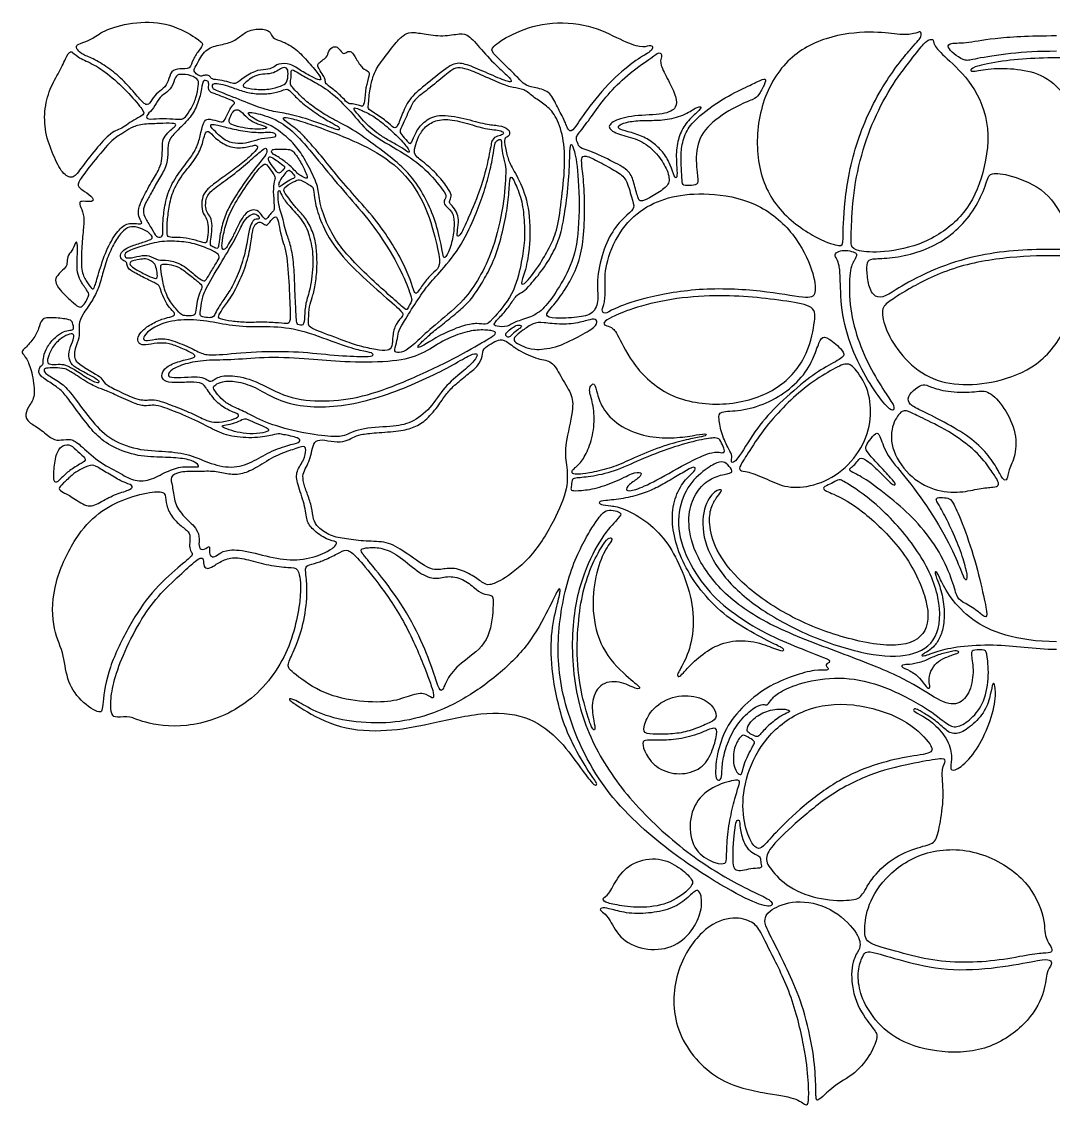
# Model space of a CAD drawing. Header units: millimetres. Extents: x -143 to 143, y -143 to 143.
# Drawn here: x -58.7 to 7, y 74.2 to 143.2 of the extents above; entities that cross this region are included whole.
import ezdxf

# ---------------------------------------------------------------- set-up
doc = ezdxf.new("R2010")
doc.units = ezdxf.units.MM
doc.header["$MEASUREMENT"] = 0
doc.layers.add('Default', color=18, linetype='Continuous')

msp = doc.modelspace()

# ---------------------------------------------------------------- linework, layer by layer
at = {"layer": 'Default', "color": 5}
for points in [[(-55.134, 141.42), (-55.059, 141.321), (-54.842, 141.114), (-54.075, 140.842), (-53.082, 140.211), (-52.182, 139.447), (-51.277, 138.386), (-50.75, 137.804), (-50.502, 138.068), (-50.153, 138.649), (-49.664, 138.944), (-49.339, 139.409), (-49.223, 140.106), (-48.641, 140.238), (-47.95, 140.159), (-47.829, 140.808), (-47.356, 141.463), (-47.101, 141.767), (-47.398, 142.07), (-49.222, 143.143), (-51.405, 143.247), (-53.43, 142.729), (-54.18, 142.107), (-54.863, 141.863), (-55.29, 141.71), (-55.208, 141.519), (-55.134, 141.42)], [(-22.667, 137.622), (-22.256, 138.174), (-21.09, 139.58), (-19.46, 140.87), (-18.557, 141.33), (-18.465, 141.634), (-18.695, 141.744), (-19.22, 141.523), (-20.491, 142.021), (-22.479, 143.071), (-25.315, 143.255), (-27.617, 142.408), (-28.833, 141.551), (-28.768, 141.275), (-27.848, 140.4), (-27.026, 139.576), (-26.705, 139.187), (-26.15, 139.033), (-25.033, 138.808), (-24.674, 137.912), (-24.113, 136.96), (-23.872, 136.168), (-23.554, 136.267), (-23.078, 137.07), (-22.667, 137.622)], [(-47.644, 139.953), (-47.582, 139.882), (-47.386, 139.744), (-47.207, 139.744), (-46.976, 139.851), (-46.663, 139.736), (-46.64, 139.534), (-46.098, 139.505), (-45.471, 139.356), (-45.114, 139.209), (-44.769, 139.483), (-43.851, 140.133), (-43.104, 140.155), (-42.691, 140.264), (-42.417, 140.546), (-41.57, 140.576), (-40.909, 140.056), (-40.043, 139.612), (-39.609, 139.422), (-39.663, 139.742), (-40.422, 140.608), (-41.234, 141.519), (-42.089, 141.966), (-42.691, 142.118), (-42.817, 142.435), (-43.039, 142.752), (-44.053, 142.758), (-44.699, 142.378), (-45.237, 141.903), (-46.155, 141.726), (-47.042, 141.491), (-47.57, 140.432), (-47.763, 140.17), (-47.707, 140.024), (-47.644, 139.953)], [(-34.934, 141.771), (-35.184, 141.469), (-35.932, 140.533), (-36.305, 139.864), (-36.492, 139.017), (-36.578, 138.569), (-36.592, 137.968), (-36.69, 137.676), (-36.332, 137.452), (-35.425, 136.87), (-34.968, 136.376), (-34.775, 136.497), (-34.474, 137.34), (-33.988, 138.412), (-32.937, 139.202), (-31.405, 140.517), (-30.721, 140.628), (-29.733, 140.242), (-28.269, 139.595), (-27.414, 139.26), (-27.577, 139.625), (-28.187, 140.13), (-29.339, 141.304), (-30.216, 142.397), (-30.751, 142.486), (-31.851, 142.248), (-33.152, 142.434), (-33.932, 142.598), (-34.43, 142.345), (-34.683, 142.073), (-34.934, 141.771)], [(-2.039, 141.512), (-2.436, 141.055), (-3.726, 139.527), (-5.656, 135.638), (-6.372, 131.533), (-6.372, 129.05), (-6.456, 128.894), (-7.799, 129.194), (-10.658, 131.118), (-11.97, 134.002), (-11.839, 137.711), (-10.216, 140.809), (-7.503, 142.333), (-4.498, 142.641), (-2.827, 142.356), (-1.775, 142.418), (-1.428, 142.665), (-1.342, 142.269), (-1.641, 141.969), (-2.039, 141.512)], [(-39.254, 141.035), (-39.313, 140.926), (-39.484, 140.806), (-39.79, 140.576), (-39.878, 140.442), (-39.778, 140.209), (-39.471, 139.756), (-39.365, 139.519), (-39.372, 139.261), (-38.983, 139.024), (-38.159, 138.299), (-37.958, 137.981), (-37.639, 137.988), (-37.257, 137.91), (-36.975, 137.768), (-36.861, 138.069), (-36.811, 139.017), (-36.542, 139.836), (-36.581, 140.065), (-36.985, 140.192), (-37.416, 140.865), (-37.718, 141.393), (-37.989, 141.284), (-38.251, 141.113), (-38.463, 141.497), (-38.748, 141.686), (-39.13, 141.463), (-39.195, 141.145), (-39.254, 141.035)], [(-1.684, 141.259), (-1.985, 140.883), (-2.883, 139.771), (-4.16, 137.659), (-5.164, 135.098), (-5.776, 132.255), (-5.853, 129.766), (-5.92, 128.895), (-5.558, 128.6), (-3.923, 128.466), (-1.176, 128.989), (1.276, 130.704), (2.509, 133.065), (3.112, 136.507), (1.919, 139.363), (0.056, 140.987), (-0.677, 141.786), (-0.589, 142.153), (-1.08, 142.028), (-1.384, 141.636), (-1.684, 141.259)], [(-54.93, 133.866), (-54.683, 134.202), (-53.955, 135.182), (-53.085, 136.063), (-52.734, 136.287), (-52.327, 136.404), (-51.953, 136.708), (-51.438, 137.012), (-50.9, 137.293), (-50.909, 137.504), (-51.815, 138.608), (-53.12, 139.863), (-54.232, 140.57), (-55.213, 140.961), (-55.522, 141.394), (-55.797, 141.153), (-56.209, 140.144), (-56.861, 139.128), (-57.278, 137.716), (-57.245, 136.153), (-56.702, 134.7), (-56.124, 133.499), (-55.439, 133.169), (-55.178, 133.531), (-54.93, 133.866)], [(-18.64, 140.895), (-18.945, 140.677), (-19.98, 139.963), (-21.266, 138.735), (-22.245, 137.432), (-22.992, 136.353), (-23.461, 135.859), (-23.295, 135.513), (-23.173, 135.152), (-22.646, 135.066), (-20.915, 134.254), (-19.944, 133.694), (-19.718, 132.986), (-19.434, 131.909), (-19.314, 131.732), (-18.783, 131.938), (-17.791, 132.54), (-17.345, 133.021), (-17.646, 133.973), (-18.316, 134.925), (-19.286, 135.721), (-20.557, 135.969), (-21.453, 136.408), (-21.099, 136.904), (-19.769, 137.271), (-17.686, 137.271), (-16.957, 137.731), (-16.971, 138.38), (-17.502, 139.463), (-18.078, 140.551), (-17.954, 140.904), (-17.917, 141.18), (-18.146, 141.271), (-18.334, 141.113), (-18.64, 140.895)], [(4.016, 140.726), (4.691, 140.811), (6.05, 140.9), (8.428, 140.934), (10.296, 140.821), (11.882, 140.628), (12.924, 140.311), (12.561, 140.141), (10.897, 140.255), (9.289, 139.649), (8.802, 138.273), (8.96, 137.197), (9.017, 136.518), (8.575, 136.597), (8.131, 138.145), (6.673, 139.745), (4.95, 140.216), (3.162, 140.277), (1.837, 140.005), (1.668, 140.107), (1.999, 140.392), (3.341, 140.642), (4.016, 140.726)], [(-44.361, 139.411), (-44.26, 139.494), (-43.988, 139.697), (-43.49, 139.886), (-42.931, 139.867), (-42.399, 140.052), (-42.162, 140.289), (-41.792, 140.304), (-41.712, 139.962), (-41.792, 139.274), (-42.148, 139.132), (-42.94, 138.881), (-43.903, 138.89), (-44.648, 139.047), (-44.591, 139.199), (-44.461, 139.328), (-44.361, 139.411)], [(-41.204, 138.754), (-41.054, 138.6), (-40.665, 138.197), (-39.844, 137.581), (-38.951, 137.026), (-37.684, 136.414), (-36.078, 135.265), (-34.521, 134.051), (-33.67, 133.145), (-32.845, 131.776), (-32.279, 130.317), (-31.904, 128.716), (-31.862, 128.114), (-31.643, 128.229), (-31.228, 129.296), (-31.153, 130.214), (-31.165, 131.02), (-31.683, 131.452), (-31.874, 131.748), (-31.632, 132.048), (-31.741, 132.365), (-32.997, 133.891), (-34.45, 134.923), (-36.624, 136.078), (-37.5, 137.242), (-38.969, 138.751), (-40.054, 139.374), (-40.848, 139.792), (-41.482, 140.209), (-41.553, 140.093), (-41.523, 139.713), (-41.6, 139.366), (-41.563, 139.119), (-41.353, 138.907), (-41.204, 138.754)], [(-34.409, 136.721), (-34.281, 136.998), (-33.892, 137.883), (-33.644, 138.309), (-32.756, 138.948), (-31.5, 139.998), (-31.073, 140.304), (-30.505, 140.254), (-29.774, 139.984), (-28.133, 139.238), (-27.395, 138.99), (-26.699, 138.94), (-26.166, 138.457), (-25.428, 137.956), (-24.774, 137.445), (-24.22, 136.096), (-24.053, 134.311), (-24.294, 132.004), (-24.564, 129.948), (-25.025, 128.953), (-25.615, 127.852), (-26.65, 126.442), (-26.972, 126.471), (-26.665, 127.178), (-26.331, 128.634), (-26.295, 131.172), (-26.922, 133.042), (-27.597, 134.105), (-27.798, 134.706), (-27.99, 135.662), (-27.906, 135.846), (-27.586, 135.938), (-27.628, 136.375), (-28.302, 136.63), (-29.087, 136.646), (-30.489, 137.064), (-32.217, 137.381), (-33.135, 136.822), (-33.619, 136.187), (-33.883, 135.431), (-34.026, 135.431), (-34.464, 135.977), (-34.665, 136.222), (-34.538, 136.444), (-34.409, 136.721)], [(-50.445, 132.326), (-50.31, 132.572), (-50.006, 133.162), (-49.467, 133.973), (-49.388, 134.755), (-49.42, 135.552), (-49.02, 136.079), (-48.078, 136.962), (-47.557, 137.718), (-47.253, 138.794), (-47.184, 139.479), (-46.998, 139.468), (-46.801, 139.426), (-46.785, 139.202), (-46.828, 138.776), (-46.466, 138.643), (-45.581, 138.308), (-45.011, 138.053), (-45.325, 137.856), (-45.591, 137.387), (-45.794, 136.818), (-46.033, 136.828), (-46.778, 137.041), (-47.071, 136.988), (-47.289, 136.16), (-47.478, 135.322), (-47.91, 134.569), (-48.517, 133.865), (-49.361, 132.58), (-49.632, 131.294), (-49.732, 130.344), (-49.694, 129.711), (-49.764, 129.489), (-50.153, 129.473), (-50.381, 129.986), (-50.854, 130.694), (-51.015, 131.17), (-50.816, 131.684), (-50.58, 132.079), (-50.445, 132.326)], [(-47.456, 139.102), (-47.485, 138.915), (-47.576, 138.357), (-47.903, 137.675), (-48.303, 137.084), (-48.53, 136.97), (-49.235, 137.048), (-50.187, 137.041), (-50.81, 136.973), (-50.741, 137.301), (-50.287, 137.678), (-50.005, 138.351), (-49.565, 138.628), (-49.114, 139.018), (-48.915, 139.744), (-48.663, 139.896), (-47.879, 139.816), (-47.404, 139.478), (-47.428, 139.288), (-47.456, 139.102)], [(-12.59, 139.031), (-12.975, 138.848), (-14.107, 138.315), (-15.817, 137.013), (-16.438, 136.201), (-16.716, 135.108), (-16.705, 134.225), (-16.629, 133.012), (-16.618, 132.763), (-16.008, 132.774), (-15.573, 132.861), (-15.683, 133.413), (-15.82, 135.306), (-15.034, 136.678), (-13.136, 137.886), (-12.028, 138.276), (-11.778, 138.474), (-11.374, 139.231), (-11.241, 139.672), (-11.793, 139.415), (-12.204, 139.215), (-12.59, 139.031)], [(-46.094, 138.748), (-45.764, 138.617), (-44.569, 138.15), (-43.288, 137.616), (-42.282, 137.431), (-41.13, 137.227), (-39.303, 136.59), (-38.581, 136.3), (-38.476, 136.327), (-38.45, 136.485), (-38.734, 136.653), (-39.629, 137.143), (-40.645, 137.864), (-41.396, 138.548), (-41.747, 138.991), (-42.068, 138.828), (-42.864, 138.615), (-43.774, 138.597), (-44.626, 138.763), (-45.478, 139.099), (-46.035, 139.255), (-46.48, 139.288), (-46.554, 139.187), (-46.548, 138.934), (-46.424, 138.879), (-46.094, 138.748)], [(-45.222, 136.62), (-45.071, 136.566), (-44.617, 136.45), (-43.973, 136.369), (-43.468, 136.369), (-43.052, 136.421), (-43.144, 136.561), (-43.641, 136.66), (-44.359, 137.047), (-44.753, 137.574), (-45.077, 137.647), (-45.306, 137.445), (-45.482, 136.995), (-45.519, 136.775), (-45.372, 136.674), (-45.222, 136.62)], [(-41.087, 135.078), (-40.869, 134.788), (-40.505, 134.158), (-39.79, 132.75), (-39.798, 131.913), (-39.325, 130.398), (-38.6, 129.113), (-37.823, 128.208), (-36.575, 126.927), (-35.316, 125.829), (-34.274, 124.87), (-34.147, 124.859), (-34.008, 125.192), (-33.83, 125.442), (-33.869, 125.647), (-34.445, 127.23), (-35.681, 129.409), (-37.244, 131.381), (-38.785, 133.097), (-40.418, 135.144), (-41.641, 136.476), (-42.762, 137.104), (-43.366, 137.27), (-43.979, 137.445), (-44.301, 137.448), (-44.27, 137.31), (-43.965, 137.063), (-43.485, 136.817), (-42.895, 136.676), (-41.812, 135.901), (-41.305, 135.369), (-41.087, 135.078)], [(-37.041, 137.03), (-36.892, 136.868), (-36.597, 136.551), (-36.084, 136.122), (-35.519, 135.753), (-34.753, 135.341), (-34.21, 134.989), (-34.023, 134.84), (-33.986, 135.036), (-34.555, 135.721), (-35.627, 136.7), (-36.349, 137.25), (-37.049, 137.562), (-37.611, 137.812), (-37.494, 137.523), (-37.191, 137.192), (-37.041, 137.03)], [(-18.419, 135.441), (-18.199, 135.264), (-17.801, 134.863), (-17.347, 134.087), (-17.137, 133.265), (-16.941, 133.223), (-16.967, 133.859), (-17.052, 135.067), (-16.793, 136.1), (-16.289, 136.926), (-15.432, 137.643), (-15.405, 137.832), (-15.723, 137.778), (-16.505, 137.228), (-17.788, 136.932), (-18.788, 136.928), (-19.864, 136.903), (-20.725, 136.662), (-20.73, 136.366), (-20.162, 136.239), (-19.119, 135.924), (-18.638, 135.618), (-18.419, 135.441)], [(-49.053, 136.445), (-49.153, 136.36), (-49.417, 136.149), (-49.738, 135.721), (-49.738, 135.265), (-49.76, 134.467), (-49.883, 133.905), (-50.344, 133.17), (-51.006, 131.978), (-51.285, 131.29), (-51.285, 130.808), (-51.033, 130.425), (-51.059, 130.347), (-51.306, 130.336), (-52.025, 130.43), (-52.664, 129.833), (-53.332, 128.7), (-53.83, 127.127), (-54.082, 126.186), (-54.248, 126.16), (-54.611, 126.721), (-54.927, 127.292), (-54.899, 128.809), (-54.781, 129.975), (-54.693, 130.784), (-54.958, 131.433), (-55.059, 131.728), (-54.84, 131.805), (-54.161, 131.709), (-54.102, 131.985), (-54.734, 132.428), (-55.135, 132.694), (-55.123, 133.018), (-54.238, 134.175), (-52.818, 135.863), (-52.252, 136.086), (-51.776, 136.468), (-51.077, 136.702), (-49.933, 136.721), (-49.025, 136.765), (-48.821, 136.657), (-48.954, 136.529), (-49.053, 136.445)], [(-46.369, 136.212), (-46.242, 136.085), (-45.968, 135.811), (-45.472, 135.503), (-44.763, 135.418), (-44.125, 135.536), (-43.478, 135.782), (-42.589, 135.811), (-42.495, 135.948), (-42.622, 136.184), (-43, 136.174), (-44.007, 136.141), (-45.235, 136.363), (-46.109, 136.6), (-46.606, 136.718), (-46.733, 136.576), (-46.497, 136.34), (-46.369, 136.212)], [(-40.361, 135.507), (-40.124, 135.235), (-39.589, 134.624), (-38.323, 133.042), (-37.222, 131.827), (-35.865, 130.249), (-34.944, 128.807), (-34.333, 127.735), (-33.81, 126.424), (-33.666, 125.838), (-33.464, 125.977), (-33.007, 126.703), (-32.416, 127.323), (-32.007, 127.626), (-32.179, 128.733), (-32.862, 131.435), (-34.358, 133.771), (-36.637, 135.279), (-39.218, 136.293), (-40.526, 136.76), (-41.654, 137.093), (-42.13, 137.146), (-41.961, 136.893), (-41.012, 136.26), (-40.599, 135.78), (-40.361, 135.507)], [(-33.055, 134.216), (-32.867, 134.064), (-32.301, 133.579), (-31.522, 132.597), (-31.303, 132.168), (-31.415, 131.851), (-31.499, 131.678), (-31.219, 131.431), (-30.916, 130.972), (-30.855, 130.482), (-30.972, 129.736), (-30.977, 129.516), (-30.743, 129.596), (-30.324, 130.561), (-29.374, 132.721), (-28.839, 135.072), (-28.774, 135.749), (-28.394, 135.935), (-28.014, 136.012), (-27.993, 136.211), (-28.36, 136.316), (-28.888, 136.349), (-29.437, 136.452), (-30.846, 136.909), (-32.024, 137.051), (-32.867, 136.693), (-33.384, 136.046), (-33.624, 135.372), (-33.756, 134.82), (-33.428, 134.493), (-33.243, 134.369), (-33.055, 134.216)], [(-46.486, 132.857), (-46.252, 133.038), (-45.627, 133.495), (-44.711, 134.146), (-43.898, 134.885), (-43.605, 135.247), (-43.791, 135.41), (-44.465, 135.155), (-45.543, 135.187), (-46.432, 135.825), (-46.836, 136.336), (-47.059, 136.104), (-47.208, 135.258), (-47.71, 134.329), (-48.597, 133.345), (-49.176, 132.221), (-49.373, 131.105), (-49.456, 130.193), (-49.448, 129.61), (-49.327, 129.447), (-48.627, 129.504), (-47.832, 129.372), (-47.063, 129.099), (-46.904, 129.133), (-46.817, 129.807), (-46.844, 130.488), (-47.014, 130.81), (-47.268, 131.23), (-47.221, 131.99), (-47.028, 132.412), (-46.719, 132.677), (-46.486, 132.857)], [(-28.689, 134.642), (-28.745, 134.335), (-28.913, 133.506), (-29.366, 132.005), (-29.853, 130.75), (-30.781, 128.754), (-32.198, 127.104), (-32.906, 126.364), (-33.649, 125.249), (-34.493, 123.904), (-34.729, 123.444), (-34.768, 122.929), (-34.992, 122.268), (-34.841, 122.1), (-34.252, 122.212), (-33.496, 122.867), (-32.543, 123.792), (-30.582, 125.358), (-29.677, 126.676), (-28.773, 128.363), (-28.02, 131.203), (-27.85, 133.653), (-27.869, 134.058), (-28.105, 134.857), (-28.154, 135.429), (-28.144, 135.722), (-28.261, 135.732), (-28.506, 135.615), (-28.579, 135.346), (-28.634, 134.949), (-28.689, 134.642)], [(-24.1, 131.153), (-24.19, 130.562), (-24.362, 129.656), (-24.768, 128.622), (-25.484, 127.441), (-26.365, 126.397), (-26.754, 125.99), (-27.168, 125.868), (-27.546, 125.211), (-28.124, 124.511), (-28.698, 123.951), (-28.52, 123.811), (-27.711, 123.75), (-27.346, 124.127), (-26.268, 124.359), (-25.398, 124.937), (-24.625, 126.063), (-23.551, 127.841), (-23.148, 130.196), (-23.232, 133.768), (-23.551, 135.271), (-23.752, 135.526), (-23.797, 134.843), (-23.825, 133.203), (-24.011, 131.744), (-24.1, 131.153)], [(-46.107, 129.371), (-46.069, 129.624), (-45.941, 130.368), (-45.57, 131.302), (-45.136, 132.028), (-44.287, 133.32), (-43.354, 134.489), (-43.043, 134.837), (-43.105, 135.226), (-43.313, 135.112), (-44.014, 134.489), (-45.129, 133.529), (-46.297, 132.714), (-46.956, 132.17), (-47.011, 131.455), (-46.918, 131.079), (-46.649, 130.769), (-46.552, 130.283), (-46.635, 129.433), (-46.726, 129), (-46.567, 128.886), (-46.238, 128.735), (-46.17, 128.849), (-46.145, 129.117), (-46.107, 129.371)], [(-42.282, 133.582), (-42.214, 133.61), (-42.033, 133.792), (-41.931, 133.913), (-41.992, 134.043), (-42.508, 134.401), (-42.947, 134.693), (-43.016, 134.462), (-42.939, 134.279), (-42.541, 133.763), (-42.439, 133.621), (-42.35, 133.553), (-42.282, 133.582)], [(-42.365, 134.598), (-42.193, 134.491), (-41.781, 134.202), (-41.281, 133.722), (-41.131, 133.511), (-40.834, 133.348), (-40.509, 133.186), (-40.501, 133.365), (-40.761, 133.974), (-41.249, 134.779), (-41.505, 135.043), (-41.777, 135.104), (-42.447, 135.104), (-42.752, 135.083), (-42.772, 134.994), (-42.813, 134.839), (-42.537, 134.704), (-42.365, 134.598)], [(-22.994, 133.831), (-22.957, 133.482), (-22.84, 132.411), (-22.843, 130.315), (-23.008, 128.528), (-23.47, 127.18), (-24.305, 125.809), (-25, 124.943), (-25.426, 124.482), (-24.858, 124.29), (-23.247, 124.376), (-22.268, 124.567), (-21.914, 125.489), (-22.126, 126.625), (-21.726, 128.597), (-20.986, 130.094), (-20.075, 130.986), (-19.61, 131.354), (-19.852, 131.935), (-20.171, 133.273), (-20.771, 133.643), (-21.921, 134.293), (-22.886, 134.783), (-23.064, 134.507), (-23.031, 134.181), (-22.994, 133.831)], [(-45.524, 129.062), (-45.449, 129.191), (-45.248, 129.524), (-44.929, 130.234), (-44.537, 130.955), (-44.047, 131.288), (-43.591, 131.165), (-43.376, 130.837), (-43.204, 130.577), (-43.018, 130.724), (-42.847, 131.018), (-42.641, 131.141), (-42.602, 131.371), (-42.709, 132.464), (-42.628, 133.062), (-42.515, 133.318), (-42.746, 133.614), (-43.116, 134.215), (-43.387, 134.107), (-44.027, 133.308), (-44.963, 131.939), (-45.609, 130.729), (-45.865, 129.636), (-45.988, 128.866), (-45.876, 128.664), (-45.697, 128.754), (-45.599, 128.934), (-45.524, 129.062)], [(-42.191, 133.195), (-42.12, 133.31), (-41.952, 133.537), (-41.708, 133.773), (-41.586, 133.704), (-41.241, 133.367), (-41.33, 133.265), (-41.716, 133.102), (-42.155, 132.81), (-42.297, 132.656), (-42.378, 132.846), (-42.262, 133.079), (-42.191, 133.195)], [(-41.781, 132.081), (-41.675, 131.937), (-41.401, 131.558), (-40.958, 131.089), (-40.436, 130.474), (-40.019, 129.474), (-39.907, 128.579), (-39.875, 127.543), (-39.992, 126.408), (-40.204, 125.585), (-40.398, 125.159), (-40.43, 124.178), (-40.454, 123.853), (-40.265, 123.684), (-38.165, 122.892), (-37.201, 122.543), (-36.092, 122.321), (-35.35, 122.226), (-35.077, 122.524), (-35.09, 123.171), (-34.919, 123.982), (-34.336, 124.521), (-34.488, 124.787), (-35.989, 126.06), (-37.954, 127.854), (-39.218, 129.476), (-39.846, 130.965), (-40.102, 132.099), (-40.091, 132.659), (-40.327, 132.788), (-41, 133.192), (-41.179, 133.125), (-41.992, 132.704), (-42.037, 132.424), (-41.887, 132.226), (-41.781, 132.081)], [(-29, 127.271), (-29.191, 126.902), (-29.566, 126.262), (-30.218, 125.335), (-30.949, 124.713), (-31.911, 123.93), (-32.679, 123.331), (-33.194, 122.844), (-33.53, 122.507), (-33.424, 122.435), (-33.043, 122.642), (-31.922, 123.342), (-30.439, 123.93), (-29.682, 124.02), (-29.122, 123.919), (-28.898, 124.042), (-27.311, 125.864), (-26.886, 127.833), (-26.654, 129.089), (-26.681, 130.593), (-26.839, 131.926), (-27.333, 133.078), (-27.546, 133.443), (-27.625, 133.066), (-27.71, 131.696), (-27.951, 130.312), (-28.42, 128.475), (-28.809, 127.64), (-29, 127.271)], [(-2.646, 126.377), (-2.123, 126.683), (-0.533, 127.524), (2.106, 128.348), (4.47, 128.656), (6.852, 128.753), (8.627, 128.617), (8.317, 129.099), (7.881, 130.281), (6.679, 132.509), (4.19, 133.507), (2.951, 133.622), (2.837, 133.197), (2.26, 131.658), (1.295, 130.323), (0.024, 129.249), (-1.442, 128.552), (-3.14, 128.153), (-4.427, 128.132), (-4.856, 128.039), (-4.88, 127.453), (-4.786, 126.392), (-4.373, 125.596), (-3.671, 125.69), (-3.169, 126.072), (-2.646, 126.377)], [(-42.091, 130.751), (-42.037, 130.553), (-41.943, 130.063), (-41.783, 129.571), (-41.483, 128.708), (-41.336, 127.442), (-41.302, 125.993), (-41.239, 124.931), (-41.208, 124.168), (-41.177, 123.918), (-40.727, 123.806), (-40.689, 124.381), (-40.645, 125.306), (-40.32, 126.099), (-40.093, 127.903), (-40.26, 129.282), (-40.681, 130.476), (-41.623, 131.404), (-42.117, 132.066), (-42.28, 132.53), (-42.383, 132.414), (-42.383, 131.905), (-42.267, 131.248), (-42.145, 130.948), (-42.091, 130.751)], [(-17.25, 132.05), (-17.924, 131.893), (-19.13, 131.418), (-20.707, 129.877), (-21.588, 127.646), (-21.531, 126.198), (-21.546, 125.297), (-21.813, 124.823), (-21.569, 124.556), (-21.11, 124.892), (-19.33, 125.579), (-15.624, 126.302), (-11.45, 126.115), (-8.588, 125.536), (-8.063, 125.776), (-8.227, 127.251), (-9.39, 129.744), (-11.868, 131.836), (-15.085, 132.36), (-16.576, 132.207), (-17.25, 132.05)], [(-46.267, 124.837), (-46.181, 124.996), (-45.927, 125.419), (-45.354, 126.183), (-44.838, 127.289), (-44.419, 128.649), (-44.267, 129.811), (-44.097, 130.377), (-43.859, 130.661), (-43.531, 130.621), (-43.587, 130.814), (-43.853, 131.029), (-44.25, 130.887), (-44.618, 130.434), (-45.072, 129.414), (-45.902, 128.013), (-46.995, 126.235), (-47.25, 125.487), (-47.323, 124.751), (-47.363, 124.484), (-47.125, 124.382), (-46.615, 124.343), (-46.445, 124.467), (-46.353, 124.679), (-46.267, 124.837)], [(-44.15, 128.857), (-44.219, 128.472), (-44.421, 127.58), (-45.17, 125.927), (-45.751, 125.163), (-46.192, 124.499), (-46.181, 124.273), (-45.31, 124.138), (-44.459, 124.041), (-43.345, 124.095), (-42.269, 124.031), (-41.677, 123.95), (-41.569, 124.203), (-41.662, 126.047), (-41.768, 128.371), (-42.224, 129.661), (-42.308, 130.305), (-42.448, 130.885), (-42.748, 130.696), (-43.063, 130.186), (-43.287, 130.325), (-43.602, 130.535), (-43.917, 130.207), (-44.008, 129.892), (-44.081, 129.242), (-44.15, 128.857)], [(-53.614, 126.924), (-53.536, 127.216), (-53.333, 128.018), (-52.866, 129.048), (-52.337, 129.848), (-51.861, 130.2), (-51.319, 130.136), (-50.766, 129.925), (-50.367, 129.564), (-50.377, 129.386), (-50.717, 129.249), (-51.624, 128.969), (-52.145, 128.734), (-52.442, 128.438), (-52.396, 128.064), (-52.116, 127.969), (-51.997, 127.862), (-51.991, 127.571), (-51.746, 127.354), (-50.894, 126.896), (-50.091, 126.526), (-49.912, 126.399), (-49.789, 125.908), (-49.539, 125.364), (-49.211, 124.886), (-48.875, 124.615), (-49.067, 124.44), (-49.733, 124.307), (-50.618, 123.897), (-51.152, 123.425), (-51.359, 123.023), (-51.241, 122.665), (-50.866, 122.598), (-50.071, 122.766), (-49.318, 122.751), (-48.557, 122.436), (-47.677, 122.046), (-47.595, 121.841), (-48.221, 121.718), (-49.29, 121.393), (-49.789, 120.935), (-49.801, 120.399), (-49.219, 120.192), (-48.185, 120.27), (-47.26, 120.251), (-47.045, 120.033), (-46.457, 119.138), (-45.743, 118.537), (-44.867, 118.242), (-44.852, 118.045), (-45.482, 117.784), (-46.393, 117.686), (-46.836, 117.76), (-47.757, 118.237), (-48.95, 118.72), (-50.047, 119.134), (-50.502, 119.15), (-51.227, 119.057), (-52.798, 119.823), (-53.481, 120.18), (-53.61, 120.568), (-54.06, 120.801), (-55.158, 121.456), (-55.338, 121.77), (-55.365, 122.176), (-55.236, 122.59), (-54.988, 123.254), (-55.091, 123.953), (-54.874, 124.53), (-54.201, 125.421), (-53.802, 126.271), (-53.692, 126.633), (-53.614, 126.924)], [(-55.148, 128.633), (-55.151, 128.379), (-55.197, 127.73), (-55.138, 127.083), (-54.933, 126.639), (-54.419, 125.928), (-54.414, 125.806), (-54.585, 125.414), (-54.869, 125.033), (-55.089, 125.018), (-55.456, 125.351), (-56.347, 126.168), (-56.606, 126.682), (-56.474, 127.039), (-55.936, 127.528), (-55.789, 127.768), (-55.833, 128.28), (-55.481, 128.607), (-55.285, 129.155), (-55.177, 129.253), (-55.145, 128.887), (-55.148, 128.633)], [(-51.175, 128.876), (-50.804, 128.995), (-49.934, 129.255), (-48.623, 129.243), (-47.575, 129.069), (-46.509, 128.632), (-46.031, 128.329), (-46.2, 128.008), (-46.684, 127.25), (-46.958, 126.743), (-47.133, 126.667), (-47.558, 126.958), (-48.444, 127.786), (-49.422, 128.065), (-50.017, 127.978), (-50.599, 128.368), (-51.17, 128.316), (-51.927, 128.112), (-52.16, 128.24), (-52.16, 128.543), (-51.546, 128.757), (-51.175, 128.876)], [(-6.396, 124.546), (-6.261, 123.725), (-5.743, 122.052), (-4.652, 120.076), (-3.636, 118.682), (-3.168, 118.368), (-3.078, 118.718), (-3.546, 119.348), (-4.598, 121.012), (-5.502, 123.01), (-6.009, 125.171), (-5.991, 127.508), (-5.653, 128.001), (-5.45, 128.437), (-5.701, 128.557), (-6.208, 128.678), (-6.691, 128.606), (-6.966, 128.388), (-6.787, 128.099), (-6.618, 127.737), (-6.556, 126.976), (-6.532, 125.367), (-6.396, 124.546)], [(-51.538, 128.006), (-51.421, 128.033), (-51.112, 128.095), (-50.719, 128.127), (-50.395, 127.956), (-50.164, 127.739), (-50.08, 127.23), (-50.011, 126.8), (-50.474, 126.925), (-51.26, 127.346), (-51.838, 127.679), (-51.815, 127.933), (-51.655, 127.979), (-51.538, 128.006)], [(-49.838, 127.446), (-49.822, 127.278), (-49.758, 126.734), (-49.459, 125.63), (-48.861, 124.917), (-48.516, 124.504), (-48.277, 124.494), (-47.725, 124.471), (-47.62, 124.651), (-47.564, 125.271), (-47.422, 125.869), (-47.174, 126.343), (-47.298, 126.521), (-47.901, 126.995), (-48.577, 127.547), (-49.189, 127.767), (-49.708, 127.79), (-49.856, 127.744), (-49.854, 127.614), (-49.838, 127.446)], [(-2.179, 126.197), (-1.523, 126.572), (0.512, 127.644), (4.335, 128.291), (7.636, 128.332), (8.736, 128.236), (8.736, 127.754), (8.557, 126.888), (8.186, 124.137), (6.371, 121.387), (3.661, 120.274), (1.235, 119.998), (-0.962, 120.418), (-2.704, 121.919), (-3.7, 123.572), (-4.025, 124.978), (-3.424, 125.398), (-2.835, 125.823), (-2.179, 126.197)], [(-19.734, 124.95), (-19.096, 125.157), (-17.372, 125.607), (-14.478, 125.809), (-12.133, 125.702), (-9.894, 125.405), (-8.108, 125.131), (-8.167, 124.154), (-8.644, 121.77), (-10.513, 119.65), (-13.764, 118.638), (-17.42, 119.115), (-19.801, 121.258), (-20.773, 123.409), (-21.126, 123.788), (-21.576, 123.853), (-21.687, 124.078), (-21.204, 124.367), (-20.373, 124.744), (-19.734, 124.95)], [(-56.161, 123.403), (-56.326, 123.311), (-56.711, 123.015), (-57.196, 122.337), (-57.362, 121.722), (-57.297, 121.395), (-57.516, 121.292), (-57.656, 120.979), (-57.53, 120.629), (-56.698, 120.117), (-56.118, 119.703), (-55.619, 119.048), (-54.675, 117.767), (-53.996, 116.91), (-52.975, 116.108), (-51.273, 115.503), (-49.681, 115.488), (-48.356, 115.416), (-47.608, 115.189), (-47.376, 114.882), (-47.522, 114.839), (-48.437, 114.931), (-49.487, 114.597), (-50.564, 113.951), (-51.63, 113.951), (-52.465, 114.5), (-53.833, 115.173), (-55.076, 116.362), (-55.56, 116.678), (-56.198, 116.564), (-56.735, 116.55), (-57.56, 117.342), (-58.278, 117.678), (-58.547, 118.215), (-58.177, 118.828), (-57.802, 119.421), (-58.059, 120.981), (-58.379, 121.797), (-58.752, 122.171), (-58.617, 122.306), (-57.937, 122.992), (-57.597, 123.685), (-57.461, 124.331), (-56.836, 124.399), (-55.68, 124.27), (-55.476, 124.134), (-55.408, 123.794), (-55.379, 123.581), (-55.719, 123.567), (-55.995, 123.495), (-56.161, 123.403)], [(-50.527, 123.568), (-50.29, 123.742), (-49.59, 124.125), (-47.975, 124.305), (-46.27, 124.044), (-44.717, 123.73), (-42.608, 123.838), (-40.724, 123.551), (-38.303, 122.591), (-37.05, 122.246), (-36.305, 122.137), (-36.278, 121.91), (-36.914, 121.864), (-39.047, 121.982), (-41.299, 122.255), (-44.132, 122.209), (-46.656, 121.937), (-47.198, 122.055), (-48.119, 122.539), (-49.435, 123.064), (-50.203, 123.008), (-50.905, 122.846), (-51.01, 123.081), (-50.764, 123.394), (-50.527, 123.568)], [(-26.776, 123.568), (-26.599, 123.699), (-26.087, 124.061), (-25.555, 124.072), (-24.293, 123.904), (-23.088, 124.044), (-22.287, 124.342), (-22.006, 124.173), (-22.119, 123.781), (-23.195, 123.181), (-24.708, 122.408), (-26.166, 122.296), (-26.726, 122.52), (-27.303, 122.783), (-27.387, 123.035), (-27.152, 123.277), (-26.954, 123.437), (-26.776, 123.568)], [(-45.146, 121.7), (-44.487, 121.735), (-43.065, 121.893), (-40.274, 121.736), (-38.311, 121.522), (-35.154, 121.522), (-33.363, 121.897), (-32.043, 122.83), (-30.726, 123.399), (-29.658, 123.618), (-28.738, 123.557), (-28.318, 123.399), (-29.211, 122.874), (-31.357, 121.63), (-34.528, 120.177), (-36.998, 119.283), (-39.433, 118.978), (-41.815, 119.196), (-43.864, 120.431), (-45.391, 120.737), (-46.293, 120.599), (-46.667, 120.208), (-46.954, 120.495), (-47.471, 120.622), (-48.304, 120.57), (-49.298, 120.524), (-49.413, 120.754), (-49.212, 121.041), (-48.35, 121.444), (-47.017, 121.685), (-45.804, 121.666), (-45.146, 121.7)], [(-27.49, 123.268), (-27.41, 123.344), (-27.199, 123.53), (-26.849, 123.774), (-26.868, 123.899), (-27.196, 123.899), (-27.546, 123.654), (-27.873, 123.391), (-27.896, 123.221), (-27.677, 123.071), (-27.569, 123.191), (-27.49, 123.268)], [(-55.479, 122.836), (-55.544, 122.65), (-55.743, 122.153), (-55.663, 121.641), (-55.459, 121.285), (-54.785, 120.919), (-53.978, 120.492), (-53.717, 120.302), (-53.821, 120.193), (-54.272, 120.359), (-55.198, 120.976), (-55.848, 121.365), (-56.228, 121.413), (-56.797, 121.37), (-57.12, 121.46), (-57.025, 121.911), (-56.669, 122.671), (-56.003, 123.207), (-55.504, 123.373), (-55.353, 123.269), (-55.414, 123.022), (-55.479, 122.836)], [(-40.217, 115.903), (-40.26, 115.709), (-40.342, 115.323), (-40.592, 114.833), (-40.815, 114.415), (-40.776, 113.875), (-40.497, 113.112), (-40.202, 112.274), (-40.146, 111.495), (-39.868, 111.032), (-39.061, 110.448), (-38.059, 110.281), (-36.774, 110.106), (-35.443, 110.145), (-34.357, 109.515), (-32.755, 108.313), (-32.054, 108.313), (-31.188, 108.494), (-30.062, 108.045), (-29.331, 107.474), (-28.977, 107.277), (-28.055, 107.647), (-26.116, 109.132), (-24.568, 111.797), (-23.831, 113.767), (-24.047, 115.228), (-24.126, 116.177), (-23.526, 118.631), (-23.649, 119.488), (-24.414, 120.692), (-24.924, 121.661), (-25.72, 121.661), (-27.173, 122.306), (-27.851, 122.937), (-28.352, 122.996), (-28.765, 122.707), (-29.354, 122.412), (-29.313, 121.953), (-29.609, 121.298), (-30.191, 120.849), (-31.096, 120.11), (-31.657, 119.555), (-32.069, 118.868), (-32.913, 117.834), (-33.672, 117.376), (-34.585, 117.139), (-36.211, 117.042), (-37.148, 116.937), (-37.63, 116.741), (-38.05, 116.489), (-38.785, 116.433), (-39.62, 116.64), (-40.085, 116.489), (-40.174, 116.098), (-40.217, 115.903)], [(-10.61, 118.722), (-10.072, 119.254), (-8.791, 120.386), (-7.442, 121.291), (-6.252, 121.853), (-6.31, 122.23), (-7.37, 123.15), (-7.781, 123.175), (-8.053, 122.377), (-8.571, 121.036), (-9.755, 119.786), (-11.246, 118.876), (-12.945, 118.395), (-14.307, 118.435), (-14.315, 117.978), (-14.143, 116.971), (-13.634, 115.914), (-13.399, 115.561), (-13.572, 115.13), (-13.219, 115.091), (-12.02, 117.196), (-11.148, 118.19), (-10.61, 118.722)], [(-46.293, 119.564), (-46.183, 119.425), (-45.887, 119.084), (-45.341, 118.722), (-44.507, 118.401), (-43.312, 117.718), (-41.139, 117.048), (-38.973, 116.775), (-38.133, 116.775), (-37.3, 117.335), (-35.082, 117.421), (-33.909, 117.616), (-32.621, 118.579), (-31.826, 119.974), (-30.586, 120.937), (-29.812, 121.648), (-29.599, 122.122), (-30.065, 122.067), (-31.131, 121.395), (-32.908, 120.503), (-34.837, 119.668), (-37.019, 118.966), (-39.145, 118.639), (-41.017, 118.711), (-42.634, 119.195), (-43.831, 119.981), (-45.087, 120.353), (-45.957, 120.327), (-46.396, 120.079), (-46.546, 119.915), (-46.403, 119.702), (-46.293, 119.564)], [(-12.425, 115.761), (-12.172, 116.155), (-11.448, 117.297), (-10.225, 118.635), (-8.88, 119.934), (-7.283, 120.951), (-6.174, 121.555), (-5.692, 121.257), (-4.76, 119.919), (-4.53, 118.176), (-4.966, 116.289), (-6.387, 114.51), (-8.26, 113.592), (-9.996, 113.493), (-11.204, 114.083), (-12.53, 114.621), (-13.013, 114.59), (-12.97, 114.931), (-12.679, 115.367), (-12.425, 115.761)], [(-55.274, 120.734), (-54.979, 120.542), (-54.166, 120.005), (-53.549, 119.815), (-52.906, 119.543), (-51.533, 118.892), (-50.88, 118.717), (-50.365, 118.815), (-49.98, 118.779), (-48.667, 118.3), (-47.047, 117.56), (-46.028, 116.957), (-44.637, 116.675), (-43.071, 116.768), (-42.387, 116.998), (-42.169, 116.942), (-40.964, 116.729), (-40.945, 116.438), (-41.41, 116.341), (-42.767, 115.921), (-43.866, 115.242), (-45.126, 114.725), (-46.677, 115.029), (-47.976, 115.676), (-49.498, 115.879), (-51.36, 115.905), (-53.221, 116.666), (-54.315, 117.844), (-55.61, 119.649), (-56.186, 120.236), (-57.186, 120.771), (-57.322, 121.032), (-57.201, 121.172), (-56.6, 121.172), (-55.938, 121.162), (-55.569, 120.927), (-55.274, 120.734)], [(-22.527, 114.491), (-22.183, 114.553), (-21.23, 114.757), (-20.143, 115.227), (-18.461, 115.997), (-16.754, 116.514), (-15.674, 116.745), (-15.08, 116.826), (-15.068, 117.026), (-15.923, 116.857), (-17.279, 116.67), (-18.902, 116.763), (-20.514, 117.352), (-21.728, 118.484), (-22.065, 119.589), (-22.209, 120.213), (-22.377, 120.12), (-22.627, 119.839), (-22.302, 118.964), (-22.177, 117.578), (-22.503, 116.159), (-22.984, 115.238), (-23.501, 114.759), (-23.665, 114.633), (-23.656, 114.407), (-23.289, 114.384), (-22.87, 114.429), (-22.527, 114.491)], [(-1.431, 118.466), (-1.062, 118.287), (0.05, 117.739), (1.754, 116.74), (2.811, 115.718), (3.492, 114.684), (3.809, 113.98), (4.103, 114.003), (4.115, 114.649), (4.632, 115.53), (4.667, 117.21), (3.762, 118.878), (2.787, 119.818), (2, 119.595), (0.174, 119.627), (-0.853, 119.976), (-1.266, 120.178), (-1.743, 119.884), (-2.321, 119.334), (-2.165, 118.811), (-1.8, 118.644), (-1.431, 118.466)], [(-1.146, 117.881), (-0.696, 117.665), (0.587, 117.041), (2.343, 115.677), (3.113, 114.531), (3.489, 114.013), (3.556, 113.653), (3.247, 113.569), (2.327, 113.528), (1.156, 113.193), (-0.584, 113.319), (-2.257, 114.255), (-3.428, 116.137), (-3.261, 117.668), (-2.591, 118.588), (-2.115, 118.337), (-1.596, 118.097), (-1.146, 117.881)], [(-45.485, 117.229), (-45.282, 117.16), (-44.815, 117.029), (-43.956, 116.935), (-43.088, 117.062), (-42.923, 117.236), (-43.158, 117.414), (-43.839, 117.658), (-44.482, 118.01), (-44.717, 117.836), (-45.28, 117.602), (-45.858, 117.531), (-46.036, 117.437), (-45.689, 117.297), (-45.485, 117.229)], [(-22.456, 114.26), (-22.027, 114.323), (-20.979, 114.534), (-19.346, 115.319), (-17.349, 116.1), (-15.408, 116.632), (-14.422, 116.744), (-14.253, 116.649), (-13.983, 116.13), (-13.899, 115.776), (-14.163, 115.748), (-14.586, 115.888), (-15.994, 115.314), (-18.434, 113.895), (-19.692, 113.347), (-20.292, 113.312), (-20.1, 113.737), (-19.297, 114.189), (-19.166, 114.561), (-19.784, 114.509), (-20.857, 113.912), (-22.268, 113.435), (-23.364, 113.334), (-23.745, 113.364), (-23.706, 113.553), (-23.649, 114.066), (-23.552, 114.154), (-22.885, 114.197), (-22.456, 114.26)], [(-3.355, 112.865), (-2.806, 112.419), (-1.782, 111.532), (-0.317, 109.702), (0.596, 107.672), (0.846, 106.538), (1.14, 106.313), (2.104, 105.786), (2.721, 105.183), (2.819, 105.477), (2.503, 106.983), (1.863, 109.566), (0.945, 111.958), (0.509, 112.824), (0.245, 112.884), (-0.372, 112.96), (-0.508, 112.771), (-0.229, 112.395), (0.396, 111.19), (1.071, 109.662), (1.471, 108.332), (1.58, 107.699), (1.369, 107.641), (1.168, 108.15), (0.475, 109.895), (-1.048, 112.454), (-2.738, 114.627), (-3.683, 115.695), (-4.067, 117.004), (-4.264, 117.077), (-4.736, 116.532), (-4.991, 116.117), (-4.852, 115.805), (-4.213, 115.078), (-3.228, 114.059), (-3.016, 113.756), (-3.117, 113.66), (-3.425, 113.899), (-4.143, 114.644), (-4.766, 115.213), (-5.287, 115.532), (-5.484, 115.165), (-5.792, 114.883), (-6.032, 114.697), (-5.861, 114.538), (-5.074, 114.208), (-3.904, 113.311), (-3.355, 112.865)], [(-55.964, 114.358), (-55.816, 114.498), (-55.446, 114.815), (-54.55, 115.257), (-54.71, 115.471), (-55.27, 115.988), (-55.681, 116.351), (-56.241, 116.207), (-56.561, 115.567), (-56.684, 114.377), (-56.63, 113.79), (-56.337, 113.977), (-56.113, 114.219), (-55.964, 114.358)], [(-48.56, 114.526), (-48.252, 114.58), (-47.46, 114.557), (-46.402, 114.62), (-45.516, 114.359), (-44.648, 114.377), (-43.736, 114.811), (-42.497, 115.63), (-41.395, 115.977), (-40.657, 116.238), (-40.587, 116.021), (-40.674, 115.326), (-41.256, 114.588), (-41.178, 113.833), (-40.645, 112.427), (-40.559, 111.394), (-40.237, 110.917), (-39.239, 110.179), (-38.588, 110.135), (-38.666, 109.849), (-39.361, 109.354), (-40.967, 108.85), (-42.642, 109.024), (-44.594, 109.607), (-45.811, 109.588), (-46.262, 109.218), (-46.552, 109.082), (-46.818, 109.341), (-46.664, 109.971), (-47.081, 109.514), (-47.47, 109.681), (-47.365, 110.249), (-47.483, 110.947), (-48.539, 111.797), (-49.011, 112.677), (-49.085, 113.703), (-49.305, 114.232), (-48.867, 114.472), (-48.56, 114.526)], [(-56.036, 113.842), (-55.877, 113.998), (-55.465, 114.392), (-55.054, 114.66), (-54.272, 115.035), (-53.949, 114.907), (-53.113, 114.389), (-52.275, 113.892), (-51.562, 113.692), (-51.702, 113.413), (-52.675, 113.171), (-53.639, 112.659), (-54.44, 112.18), (-55.437, 112.933), (-56.096, 113.257), (-56.42, 113.457), (-56.195, 113.687), (-56.036, 113.842)], [(-20.386, 112.863), (-19.975, 112.933), (-19.19, 113.133), (-18.308, 113.503), (-17.403, 114.027), (-16.487, 114.556), (-15.854, 114.955), (-15.73, 114.671), (-16.209, 114.308), (-16.965, 113.371), (-17.32, 111.959), (-17.204, 110.499), (-16.65, 108.85), (-15.669, 107.215), (-14.234, 105.631), (-12.507, 104.472), (-10.658, 103.533), (-10.161, 103.308), (-10.128, 103.122), (-10.552, 103.202), (-11.831, 103.752), (-13.421, 103.884), (-14.925, 103.308), (-16.044, 102.337), (-16.607, 101.694), (-16.852, 101.462), (-17.018, 101.621), (-16.541, 102.271), (-15.919, 103.875), (-15.887, 106.112), (-16.602, 108.28), (-17.491, 110.005), (-18.774, 111.384), (-20.387, 112.263), (-21.185, 112.404), (-21.879, 112.451), (-21.972, 112.644), (-21.66, 112.711), (-20.798, 112.792), (-20.386, 112.863)], [(-16.198, 111.203), (-16.163, 110.607), (-15.846, 109.161), (-13.899, 106.564), (-10.806, 104.578), (-6.196, 102.911), (-2.265, 101.365), (-0.235, 99.899), (0.975, 99.62), (1.76, 100.546), (1.973, 102.005), (1.717, 103.087), (1.9, 103.211), (2.718, 103.247), (2.791, 102.977), (2.945, 101.405), (2.564, 99.685), (1.665, 98.676), (0.81, 98.223), (0.261, 98.435), (-0.908, 99.458), (-3.785, 100.979), (-6.313, 101.551), (-8.818, 101.241), (-10.427, 100.571), (-10.971, 100.066), (-11.179, 99.672), (-11.38, 99.743), (-11.789, 99.729), (-12.722, 99.026), (-13.545, 97.854), (-13.976, 96.619), (-14.119, 95.628), (-14.098, 94.946), (-14.421, 94.86), (-14.528, 95.212), (-14.478, 96.325), (-14.012, 98.033), (-12.92, 99.54), (-11.244, 100.895), (-9.5, 101.594), (-8.125, 101.974), (-7.291, 101.874), (-7.351, 102.078), (-7.482, 102.213), (-7.451, 102.335), (-7.238, 102.403), (-7.247, 102.574), (-7.518, 102.696), (-9.481, 103.455), (-11.502, 104.304), (-13.903, 105.868), (-15.447, 107.463), (-16.794, 109.829), (-16.971, 112.046), (-16.246, 113.825), (-14.947, 114.888), (-14.201, 115.238), (-13.825, 115.147), (-13.42, 114.655), (-13.478, 114.453), (-14.415, 114.325), (-15.341, 113.808), (-16.052, 112.737), (-16.232, 111.799), (-16.198, 111.203)], [(-14.871, 111.193), (-14.831, 110.749), (-14.597, 109.627), (-13.028, 107.531), (-10.115, 105.418), (-6.558, 103.953), (-2.716, 103.235), (-0.857, 104.233), (-0.955, 106.547), (-2.522, 109.673), (-5.353, 112.315), (-6.959, 113.135), (-7.8, 113.455), (-7.478, 113.673), (-6.986, 113.856), (-6.651, 114.117), (-6.259, 113.925), (-4.048, 112.448), (-1.423, 109.465), (-0.09, 106.495), (-0.247, 103.79), (-1.993, 102.744), (-4.677, 102.814), (-8.395, 103.962), (-11.695, 105.736), (-14.036, 107.745), (-15.391, 110.147), (-15.324, 112.351), (-14.53, 113.432), (-13.96, 113.456), (-14.421, 112.995), (-14.834, 112.286), (-14.91, 111.636), (-14.871, 111.193)], [(-56.491, 107.556), (-56.751, 106.58), (-56.825, 104.638), (-55.993, 103.037), (-55.892, 101.368), (-55.007, 99.914), (-53.553, 99.029), (-53.592, 99.598), (-53.225, 102.064), (-51.83, 104.84), (-50.468, 106.925), (-48.605, 108.596), (-47.71, 109.275), (-47.919, 109.435), (-48.038, 109.785), (-47.965, 110.299), (-48.014, 110.739), (-48.627, 111.134), (-49.294, 111.846), (-49.539, 112.632), (-49.517, 113.256), (-50.184, 113.348), (-52.117, 112.895), (-53.844, 111.99), (-55.263, 110.493), (-56.23, 108.532), (-56.491, 107.556)], [(-22.506, 110.769), (-22.863, 110.175), (-23.869, 108.365), (-24.693, 104.024), (-24.391, 100.058), (-22.082, 94.44), (-17.578, 90.395), (-13.998, 88.101), (-11.685, 86.918), (-10.777, 86.839), (-10.959, 87.313), (-12.122, 87.788), (-15.6, 89.64), (-19.378, 92.908), (-22.039, 96.396), (-23.593, 100.387), (-23.746, 105.289), (-22.789, 108.563), (-21.593, 110.701), (-20.563, 111.706), (-20.503, 111.928), (-20.872, 112.099), (-21.427, 112.136), (-21.728, 111.928), (-22.149, 111.363), (-22.506, 110.769)], [(-36.465, 108.697), (-36.116, 108.269), (-34.879, 106.745), (-33.466, 104.39), (-32.544, 102.082), (-32.179, 100.808), (-31.924, 100.425), (-31.627, 101.462), (-30.649, 102.481), (-28.861, 103.657), (-28.653, 106.124), (-28.653, 106.741), (-29.204, 106.7), (-29.722, 107.004), (-30.469, 107.719), (-31.51, 107.97), (-32.328, 107.665), (-33.322, 108.01), (-34.624, 109.204), (-35.714, 109.742), (-36.683, 109.742), (-37.195, 109.625), (-36.976, 109.313), (-36.815, 109.125), (-36.465, 108.697)], [(-21.684, 109.883), (-21.865, 109.605), (-22.357, 108.766), (-22.988, 106.938), (-23.274, 104.964), (-23.392, 102.233), (-22.897, 99.687), (-22.338, 98.03), (-22.164, 98.133), (-22.233, 98.571), (-22.475, 99.815), (-21.958, 101.109), (-20.622, 101.301), (-19.482, 100.642), (-19.206, 100.809), (-19.849, 101.226), (-21.727, 103.004), (-22.403, 105.423), (-22.255, 107.7), (-21.659, 109.507), (-20.98, 110.263), (-21.272, 110.43), (-21.503, 110.16), (-21.684, 109.883)], [(-48.509, 108.083), (-48.895, 107.727), (-49.893, 106.822), (-51.043, 105.303), (-52.204, 103.072), (-52.858, 101.246), (-53.075, 99.884), (-52.997, 99.042), (-52.71, 98.886), (-51.739, 99.016), (-51.192, 98.626), (-48.34, 98.118), (-44.507, 99.359), (-41.688, 102.614), (-40.809, 106.735), (-41.036, 108.386), (-41.39, 108.453), (-42.592, 108.512), (-43.997, 108.873), (-45.115, 109.168), (-45.897, 108.941), (-46.586, 108.475), (-46.856, 108.373), (-47.113, 108.471), (-47.127, 109.027), (-47.228, 109.096), (-47.571, 108.959), (-48.122, 108.439), (-48.509, 108.083)], [(-40.582, 107.841), (-40.554, 107.544), (-40.465, 106.583), (-40.813, 104.538), (-41.365, 103.137), (-41.819, 102.222), (-41.658, 101.93), (-39.724, 100.465), (-37.463, 99.913), (-35.217, 99.845), (-34.085, 100.271), (-33.02, 100.561), (-32.507, 100.039), (-32.391, 100.3), (-32.894, 101.771), (-34.201, 104.92), (-36.068, 107.598), (-37.316, 109.09), (-37.938, 109.664), (-38.37, 109.459), (-39.228, 109.011), (-39.887, 108.758), (-40.582, 108.6), (-40.635, 108.363), (-40.611, 108.138), (-40.582, 107.841)], [(7.214, 103.732), (5.954, 103.732), (3.765, 104.084), (1.782, 105.068), (0.377, 106.561), (-0.221, 107.804), (-0.513, 108.316), (-0.547, 108.056), (-0.168, 107.172), (0.082, 105.967), (0.049, 104.75), (-0.205, 103.949), (-0.622, 103.365), (-1.098, 103.048), (-1.418, 102.881), (-1.318, 102.768), (-0.386, 103.134), (0.923, 103.467), (3.262, 103.58), (5.123, 103.38), (6.499, 103.261), (7.214, 103.261)], [(-24.577, 106.165), (-24.685, 105.722), (-25, 104.468), (-25, 102.082), (-24.469, 99.316), (-23.798, 97.537), (-22.613, 95.438), (-21.982, 94.675), (-22.144, 94.555), (-22.354, 94.705), (-23.135, 95.738), (-24.523, 97.678), (-26.546, 99.114), (-29.338, 99.311), (-32.847, 98.462), (-35.378, 97.995), (-38.499, 98.119), (-41.002, 99.537), (-41.871, 100.151), (-41.332, 100.103), (-40.265, 99.376), (-38.403, 98.686), (-35.777, 98.478), (-33.443, 98.8), (-30.864, 99.82), (-28.426, 101.505), (-26.364, 103.519), (-25.059, 105.935), (-24.524, 107.17), (-24.349, 107.132), (-24.468, 106.609), (-24.577, 106.165)], [(-1.991, 102.314), (-1.769, 102.347), (-1.2, 102.47), (-0.549, 102.846), (0.317, 103.072), (0.919, 103.196), (1.044, 103.038), (0.742, 102.951), (-0.086, 102.65), (-0.564, 102.304), (-0.884, 101.702), (-0.921, 101.1), (-0.801, 100.735), (-1.091, 100.787), (-1.441, 101.438), (-2.186, 101.947), (-2.645, 102.097), (-2.675, 102.218), (-2.532, 102.274), (-2.214, 102.282), (-1.991, 102.314)], [(-1.203, 99.162), (-0.985, 99.029), (-0.378, 98.665), (0.256, 97.977), (0.89, 97.779), (1.787, 98.337), (2.718, 99.321), (3.026, 100.434), (3.149, 101.193), (3.307, 101.042), (3.371, 99.893), (2.768, 97.991), (1.92, 96.462), (0.815, 95.48), (0.388, 95.551), (0.566, 96.178), (0.445, 97.295), (-0.48, 98.47), (-1.344, 99.037), (-1.924, 99.315), (-1.889, 99.47), (-1.683, 99.462), (-1.42, 99.295), (-1.203, 99.162)], [(-18.229, 97.847), (-17.885, 97.844), (-17.059, 97.853), (-16.073, 98.069), (-14.972, 98.536), (-14.396, 98.803), (-14.504, 99.487), (-15.404, 100.264), (-17.095, 100.394), (-18.586, 99.53), (-19.089, 98.414), (-19.125, 97.874), (-18.574, 97.851), (-18.229, 97.847)], [(-10.656, 91.593), (-10.224, 92.043), (-8.918, 93.341), (-6.574, 95.018), (-4.501, 95.901), (-2.236, 96.456), (-0.593, 96.605), (-0.707, 97.171), (-2.349, 98.87), (-5.769, 99.946), (-8.941, 99.583), (-11.376, 97.715), (-12.599, 95.279), (-12.887, 92.92), (-12.39, 91.141), (-11.853, 90.463), (-11.505, 90.645), (-11.087, 91.144), (-10.656, 91.593)], [(-11.443, 98.084), (-11.278, 98.255), (-10.722, 98.786), (-10.037, 99.176), (-9.704, 99.287), (-9.937, 99.465), (-11.011, 99.443), (-11.996, 98.981), (-12.441, 98.413), (-12.542, 98.051), (-12.336, 97.896), (-11.891, 97.645), (-11.707, 97.756), (-11.607, 97.912), (-11.443, 98.084)], [(-18.047, 97.467), (-17.705, 97.464), (-16.879, 97.488), (-15.461, 97.884), (-14.489, 98.388), (-14.36, 97.942), (-14.734, 96.646), (-15.346, 95.617), (-16.807, 95.185), (-18.247, 95.617), (-19.003, 96.603), (-19.219, 97.359), (-18.931, 97.503), (-18.389, 97.469), (-18.047, 97.467)], [(-12.225, 96.917), (-12.307, 96.768), (-12.512, 96.364), (-12.764, 95.722), (-12.832, 95.227), (-13.053, 95.273), (-13.396, 95.8), (-13.383, 96.901), (-12.984, 97.666), (-12.722, 97.827), (-12.47, 97.68), (-12.012, 97.405), (-12.021, 97.258), (-12.143, 97.066), (-12.225, 96.917)], [(-9.186, 92.363), (-8.53, 92.939), (-6.975, 94.245), (-4.042, 95.58), (-1.396, 96.092), (0.139, 96.366), (0.139, 96.092), (-0.148, 95.53), (0.076, 93.87), (-0.236, 91.974), (-0.465, 90.868), (-1.284, 90.757), (-3.125, 90.086), (-4.551, 88.779), (-5.169, 87.5), (-5.611, 87.27), (-7.424, 87.214), (-9.706, 87.886), (-11.001, 89.191), (-11.406, 89.945), (-10.907, 90.792), (-9.841, 91.788), (-9.186, 92.363)], [(-13.161, 94.13), (-13.253, 93.816), (-13.504, 92.904), (-13.757, 91.492), (-13.817, 89.895), (-13.817, 89.593), (-14.436, 89.572), (-15.734, 90.211), (-16.285, 91.758), (-15.891, 93.599), (-14.534, 94.633), (-12.99, 95.01), (-12.953, 94.792), (-13.069, 94.445), (-13.161, 94.13)], [(-13.28, 91.717), (-13.311, 91.464), (-13.388, 90.862), (-13.388, 89.953), (-13.376, 89.349), (-13.146, 89.107), (-12.686, 89.176), (-12.14, 89.331), (-11.479, 89.286), (-11.652, 89.642), (-11.623, 90.016), (-11.865, 90.149), (-12.313, 90.379), (-12.745, 90.908), (-12.965, 91.961), (-12.976, 92.432), (-13.2, 92.38), (-13.249, 91.97), (-13.28, 91.717)], [(-3.042, 84.03), (-2.384, 83.855), (-0.958, 83.443), (1.285, 83.274), (3.616, 83.427), (5.659, 83.857), (6.65, 83.913), (6.945, 83.963), (6.931, 84.28), (6.416, 84.883), (6.491, 86.34), (5.279, 88.766), (2.155, 90.619), (-1.368, 90.525), (-3.876, 88.684), (-4.927, 86.718), (-5.051, 85.218), (-4.902, 84.493), (-3.699, 84.205), (-3.042, 84.03)], [(-20.63, 86.95), (-20.219, 86.885), (-19.154, 86.745), (-17.301, 87.053), (-15.991, 88.133), (-15.88, 88.559), (-16.81, 89.39), (-18.034, 90.045), (-19.855, 89.757), (-20.804, 88.676), (-21.328, 87.576), (-21.734, 87.432), (-21.622, 87.138), (-21.042, 87.016), (-20.63, 86.95)], [(-21.085, 86.69), (-20.813, 86.616), (-20.084, 86.398), (-18.565, 86.444), (-17.222, 86.725), (-16.175, 87.491), (-15.697, 88.035), (-15.422, 87.707), (-15.337, 86.791), (-15.828, 85.453), (-17.052, 84.261), (-18.835, 84.01), (-20.573, 84.687), (-21.282, 86.14), (-21.642, 86.481), (-21.93, 86.677), (-21.721, 86.841), (-21.358, 86.764), (-21.085, 86.69)], [(-11.218, 85.449), (-11.081, 85.141), (-10.578, 84.187), (-9.736, 82.443), (-8.869, 80.414), (-8.23, 77.5), (-8.115, 75.572), (-8.115, 74.641), (-8.071, 74.491), (-7.761, 74.686), (-6.963, 75.483), (-5.394, 76.343), (-4.466, 77.746), (-4.112, 78.721), (-4.501, 79.138), (-5.69, 80.741), (-5.961, 82.956), (-5.446, 84.073), (-5.207, 84.34), (-5.513, 85.409), (-7.393, 87.043), (-9.768, 87.316), (-11.213, 86.558), (-11.399, 86.036), (-11.355, 85.757), (-11.218, 85.449)], [(-11.026, 84.036), (-10.686, 83.365), (-9.657, 81.385), (-8.797, 77.808), (-8.565, 75.674), (-8.565, 74.373), (-8.727, 74.14), (-9.308, 74.709), (-11.259, 74.953), (-14.628, 75.674), (-17.322, 78.926), (-17.196, 82.802), (-15.373, 85.524), (-13.514, 86.302), (-12.179, 85.965), (-11.691, 85.407), (-11.365, 84.706), (-11.026, 84.036)], [(-5.148, 83.661), (-5.242, 83.462), (-5.475, 82.831), (-5.387, 81.516), (-4.744, 80.106), (-3.264, 78.434), (-0.525, 77.521), (2.719, 77.587), (5.361, 79.334), (6.508, 81.377), (6.527, 82.708), (6.973, 83.226), (6.811, 83.51), (6.31, 83.51), (3.963, 83.024), (0.58, 82.712), (-2.37, 83.327), (-4.482, 83.986), (-4.909, 84.028), (-5.053, 83.861), (-5.148, 83.661)]]:
    msp.add_open_spline(points, degree=3, dxfattribs=at)
msp.add_open_spline([(7.214, 141.325), (6.058, 141.325), (4.253, 141.225), (1.856, 140.825), (1.433, 140.672), (0.795, 141.056), (0.319, 141.478), (0.242, 141.878), (1.395, 141.824), (2.931, 142.17), (5.451, 142.324), (7.214, 142.324)], degree=3, knots=[209.408338, 209.408338, 209.408338, 209.408338, 214.061857, 218.715376, 223.368895, 228.022413, 232.675932, 237.329451, 241.98297, 246.636488, 251.290006, 251.290006, 251.290006, 251.290006], dxfattribs=at)

doc.saveas('drawing.dxf')
